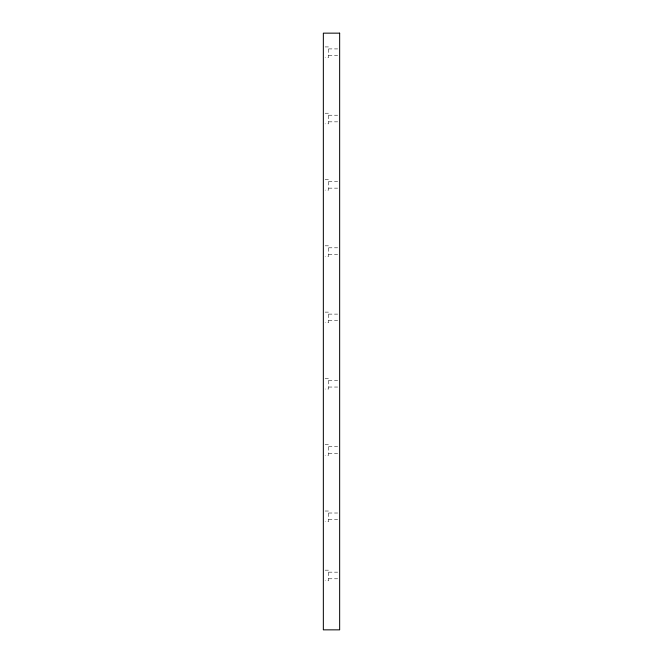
<?xml version="1.0" encoding="UTF-8"?>
<svg xmlns="http://www.w3.org/2000/svg" width="663" height="663" viewBox="0 0 663 663"><rect width="100%" height="100%" fill="white"/><g stroke="black" fill="none" stroke-linecap="round" stroke-linejoin="round"><path stroke-width="0.5" stroke-dasharray="3.31 2.49" d="M325.11 46.924L328.649 46.924L328.649 57.532L325.11 57.532M328.649 48.913L337.658 48.913M328.649 55.543L337.658 55.543M325.11 113.224L328.649 113.224L328.649 123.832L325.11 123.832M328.649 115.213L337.658 115.213M328.649 121.843L337.658 121.843M325.11 179.524L328.649 179.524L328.649 190.132L325.11 190.132M328.649 181.513L337.658 181.513M328.649 188.143L337.658 188.143M325.11 245.824L328.649 245.824L328.649 256.432L325.11 256.432M328.649 247.813L337.658 247.813M328.649 254.443L337.658 254.443M325.11 312.124L328.649 312.124L328.649 322.732L325.11 322.732M328.649 314.113L337.658 314.113M328.649 320.743L337.658 320.743M325.11 378.424L328.649 378.424L328.649 389.032L325.11 389.032M328.649 380.413L337.658 380.413M328.649 387.043L337.658 387.043M325.11 444.724L328.649 444.724L328.649 455.332L325.11 455.332M328.649 446.713L337.658 446.713M328.649 453.343L337.658 453.343M325.11 511.024L328.649 511.024L328.649 521.632L325.11 521.632M328.649 513.013L337.658 513.013M328.649 519.643L337.658 519.643M325.11 570.172L328.649 570.172L328.649 580.78L325.11 580.78M328.649 572.161L337.658 572.161M328.649 578.791L337.658 578.791"/><path stroke-width="0.99" d="M339.655 33.15L323.345 33.15L323.345 629.85L339.655 629.85L339.655 33.15"/></g></svg>
